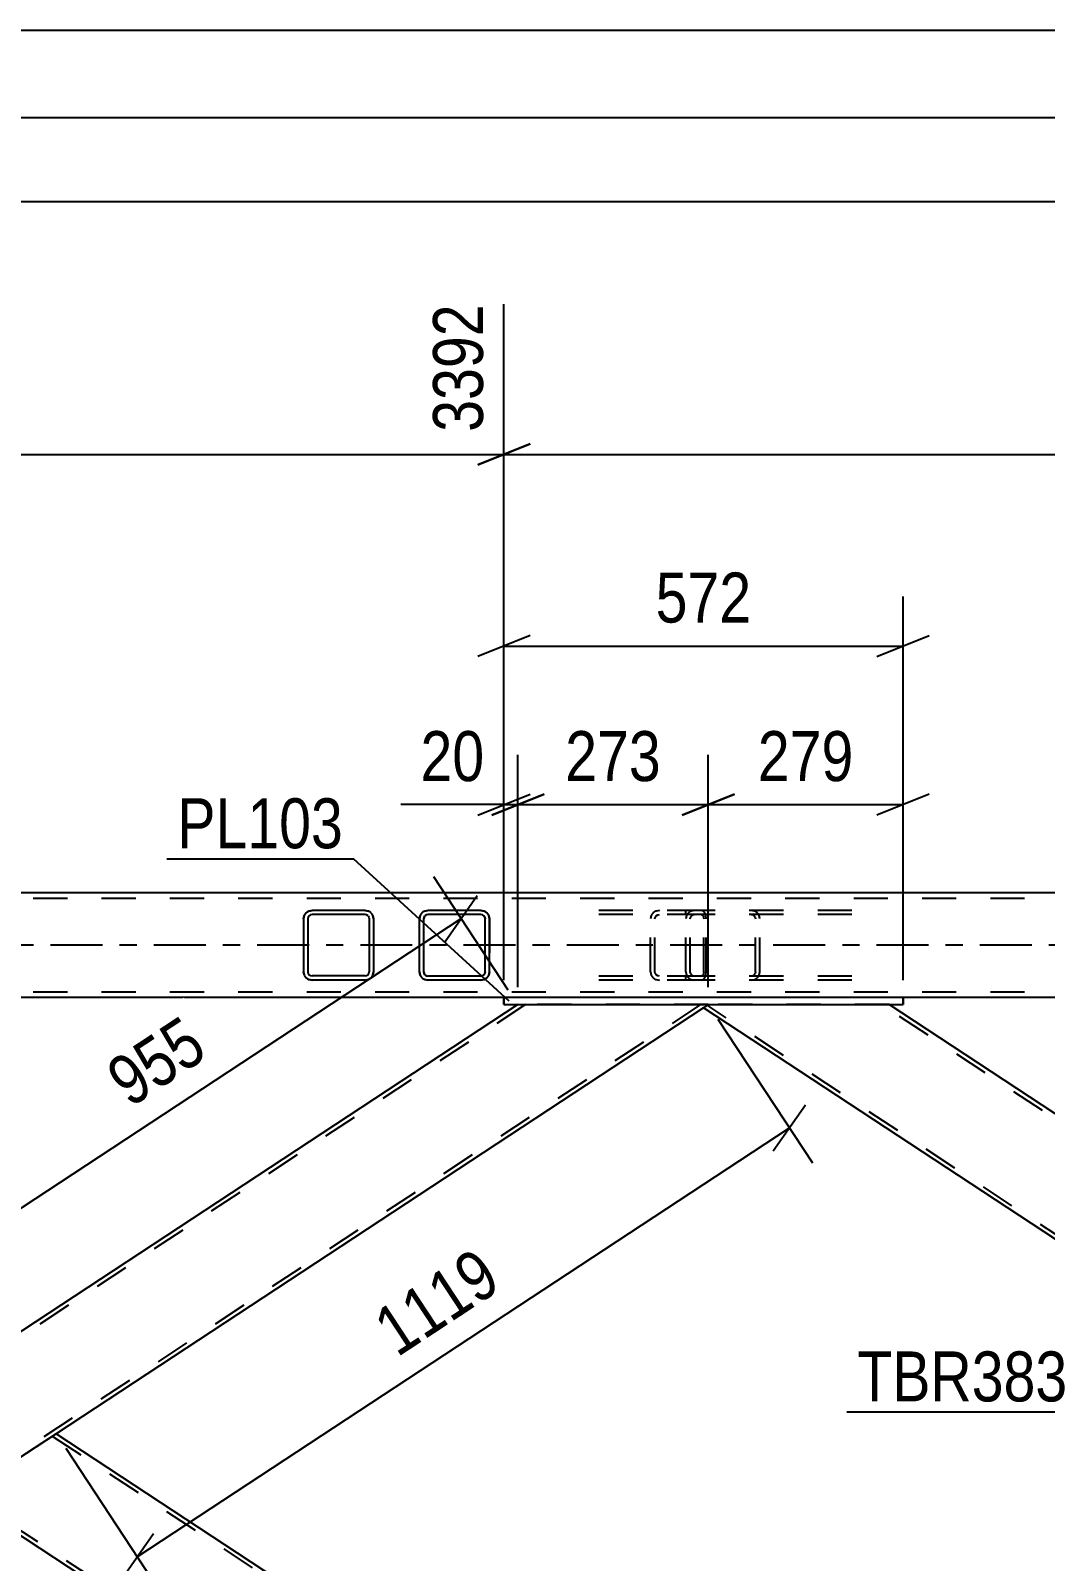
# Model space of a CAD drawing. Header units: millimetres. Extents: x -832 to 357, y -842 to -1.
# Drawn here: x -683.8 to -625.6, y -88.4 to -0.6 of the extents above; entities that cross this region are included whole.
import ezdxf

# ---------------------------------------------------------------- set-up
doc = ezdxf.new("R2010")
doc.units = ezdxf.units.MM
doc.linetypes.add('DXK_LINE_DOT2', pattern=[3.9198, 1.9599, -1.9599])
doc.linetypes.add('DXK_LINE_DOT3', pattern=[5.9187, 2.979, -0.9799, 0.9799, -0.9799])
doc.styles.add('Arial Narrow', font='ARIALN.TTF', dxfattribs={"height": 0.2})

# ---------------------------------------------------------------- blocks, each defined once
blk = doc.blocks.new('Unknown-570388851-1132')
at = {"color": 5, "linetype": 'Continuous'}
for p, q in [((357.288, -0.603), (-831.712, -0.603)), ((352.288, -5.603), (-826.712, -5.603))]:
    blk.add_line(p, q, dxfattribs=at)
blk = doc.blocks.new('Part-570388851-11625 - 11607')
at = {"color": 7, "linetype": 'DXK_LINE_DOT2'}
for p, q in [((-570.306, -56.442), (-646.592, -106.641)), ((-560.264, -56.442), (-636.55, -106.641)), ((-559.828, -56.442), (-570.743, -56.442)), ((-559.828, -56.442), (-560.101, -56.622)), ((-602.669, -77.45), (-608.126, -81.042)), ((-597.211, -81.042), (-602.669, -84.633)), ((-647.028, -106.641), (-645.236, -105.461)), ((-636.113, -106.641), (-647.028, -106.641))]:
    blk.add_line(p, q, dxfattribs=at)
at = {"color": 2, "linetype": 'Continuous'}
for p, q in [((-570.743, -56.442), (-602.669, -77.45)), ((-560.101, -56.622), (-597.211, -81.042)), ((-608.126, -81.042), (-645.236, -105.461)), ((-602.669, -84.633), (-636.113, -106.641))]:
    blk.add_line(p, q, dxfattribs=at)
blk = doc.blocks.new('Part-570388851-11974 - 11607')
at = {"color": 2, "linetype": 'Continuous'}
for p, q in [((-645.236, -56.622), (-645.203, -56.6)), ((-608.126, -81.042), (-645.236, -56.622)), ((-645.108, -56.538), (-645.203, -56.6)), ((-644.97, -56.442), (-645.108, -56.538)), ((-602.669, -77.45), (-634.594, -56.442)), ((-602.938, -77.628), (-608.126, -81.042)), ((-602.702, -77.472), (-602.938, -77.628)), ((-602.669, -77.45), (-602.702, -77.472))]:
    blk.add_line(p, q, dxfattribs=at)
at = {"color": 7, "linetype": 'DXK_LINE_DOT2'}
for p, q in [((-645.203, -56.6), (-645.236, -56.622)), ((-645.017, -56.478), (-645.001, -56.467)), ((-645.017, -56.478), (-645.001, -56.467)), ((-607.908, -80.898), (-645.017, -56.478)), ((-645.001, -56.467), (-644.945, -56.442)), ((-634.594, -56.442), (-644.97, -56.442)), ((-602.887, -77.594), (-635.031, -56.442)), ((-602.938, -77.628), (-602.796, -77.535))]:
    blk.add_line(p, q, dxfattribs=at)
blk = doc.blocks.new('Part-570388851-11645 - 11607')
at = {"color": 7, "linetype": 'DXK_LINE_DOT2'}
for p, q in [((-645.358, -51.042), (-652.8, -51.042)), ((-645.358, -51.282), (-652.8, -51.282)), ((-648.23, -51.338), (-648.268, -51.522)), ((-648.268, -54.562), (-648.268, -51.522)), ((-648.017, -51.522), (-647.997, -51.43)), ((-648.017, -54.562), (-648.017, -51.522)), ((-647.997, -51.43), (-647.943, -51.352)), ((-647.765, -51.042), (-647.957, -51.078)), ((-647.943, -51.352), (-647.861, -51.3)), ((-647.861, -51.3), (-647.765, -51.282)), ((-646.255, -51.282), (-646.255, -51.042)), ((-645.255, -51.078), (-645.358, -51.042)), ((-645.358, -51.282), (-645.306, -51.3)), ((-645.306, -51.3), (-645.262, -51.352)), ((-645.262, -51.352), (-645.233, -51.43)), ((-645.167, -51.183), (-645.255, -51.078)), ((-645.233, -51.43), (-645.223, -51.522)), ((-645.223, -54.562), (-645.223, -51.522)), ((-645.109, -51.338), (-645.167, -51.183)), ((-645.089, -51.522), (-645.109, -51.338)), ((-645.089, -54.562), (-645.089, -51.522)), ((-645.358, -54.802), (-652.8, -54.802)), ((-645.358, -55.042), (-652.8, -55.042)), ((-648.268, -54.562), (-648.23, -54.746)), ((-647.997, -54.654), (-648.017, -54.562)), ((-647.943, -54.732), (-647.997, -54.654)), ((-647.957, -55.005), (-647.765, -55.042)), ((-647.861, -54.784), (-647.943, -54.732)), ((-647.765, -54.802), (-647.861, -54.784)), ((-646.255, -55.042), (-646.255, -54.802)), ((-645.306, -54.784), (-645.358, -54.802)), ((-645.358, -55.042), (-645.255, -55.005)), ((-645.262, -54.732), (-645.306, -54.784)), ((-645.233, -54.654), (-645.262, -54.732)), ((-645.255, -55.005), (-645.167, -54.901)), ((-645.223, -54.562), (-645.233, -54.654)), ((-645.167, -54.901), (-645.109, -54.746)), ((-645.109, -54.746), (-645.089, -54.562))]:
    blk.add_line(p, q, dxfattribs=at)
for centre, start, end in [((-647.78, -51.538), 111.15132, 156.10486), ((-647.78, -54.546), 203.89514, 248.84868)]:
    blk.add_arc(centre, 0.492, start, end, dxfattribs=at)
blk = doc.blocks.new('Part-570388851-11816 - 11607')
at = {"color": 2, "linetype": 'Continuous'}
for p, q in [((-661.475, -51.338), (-661.511, -51.522)), ((-661.511, -54.562), (-661.511, -51.522)), ((-661.511, -51.522), (-661.511, -51.522)), ((-661.271, -51.522), (-661.253, -51.43)), ((-661.271, -54.562), (-661.271, -51.522)), ((-661.271, -51.522), (-661.271, -51.522)), ((-661.253, -51.43), (-661.201, -51.352)), ((-661.031, -51.042), (-661.215, -51.078)), ((-661.123, -51.3), (-661.201, -51.352)), ((-661.031, -51.282), (-661.123, -51.3)), ((-657.991, -51.042), (-661.031, -51.042)), ((-657.991, -51.282), (-661.031, -51.282)), ((-657.808, -51.078), (-657.991, -51.042)), ((-657.9, -51.3), (-657.991, -51.282)), ((-657.822, -51.352), (-657.9, -51.3)), ((-657.822, -51.352), (-657.77, -51.43)), ((-657.77, -51.43), (-657.751, -51.522)), ((-657.751, -54.562), (-657.751, -51.522)), ((-657.751, -51.522), (-657.751, -51.522)), ((-657.511, -51.522), (-657.548, -51.338)), ((-657.511, -54.562), (-657.511, -51.522)), ((-657.511, -51.522), (-657.511, -51.522)), ((-661.511, -54.562), (-661.511, -54.562)), ((-661.511, -54.562), (-661.475, -54.746)), ((-661.271, -54.562), (-661.271, -54.562)), ((-661.253, -54.654), (-661.271, -54.562)), ((-661.201, -54.732), (-661.253, -54.654)), ((-661.215, -55.005), (-661.031, -55.042)), ((-661.201, -54.732), (-661.123, -54.784)), ((-661.123, -54.784), (-661.031, -54.802)), ((-657.991, -54.802), (-661.031, -54.802)), ((-657.991, -55.042), (-661.031, -55.042)), ((-657.991, -54.802), (-657.9, -54.784)), ((-657.991, -55.042), (-657.808, -55.005)), ((-657.9, -54.784), (-657.822, -54.732)), ((-657.77, -54.654), (-657.822, -54.732)), ((-657.751, -54.562), (-657.77, -54.654)), ((-657.751, -54.562), (-657.751, -54.562)), ((-657.548, -54.746), (-657.511, -54.562)), ((-657.511, -54.562), (-657.511, -54.562))]:
    blk.add_line(p, q, dxfattribs=at)
at = {"color": 7, "linetype": 'DXK_LINE_DOT2'}
for p, q in [((-661.511, -51.522), (-661.475, -51.338)), ((-661.511, -54.562), (-661.511, -51.522)), ((-661.253, -51.43), (-661.271, -51.522)), ((-661.271, -54.562), (-661.271, -51.522)), ((-661.201, -51.352), (-661.253, -51.43)), ((-661.215, -51.078), (-661.031, -51.042)), ((-661.123, -51.3), (-661.123, -51.3)), ((-661.031, -51.282), (-661.031, -51.282)), ((-657.991, -51.042), (-657.808, -51.078)), ((-657.9, -51.3), (-657.9, -51.3)), ((-657.822, -51.352), (-657.822, -51.352)), ((-657.77, -51.43), (-657.822, -51.352)), ((-657.751, -51.522), (-657.77, -51.43)), ((-657.751, -54.562), (-657.751, -51.522)), ((-657.548, -51.338), (-657.511, -51.522)), ((-657.511, -51.522), (-657.511, -54.562)), ((-661.475, -54.746), (-661.511, -54.562)), ((-661.271, -54.562), (-661.253, -54.654)), ((-661.253, -54.654), (-661.201, -54.732)), ((-661.031, -55.042), (-661.215, -55.005)), ((-661.123, -54.784), (-661.123, -54.784)), ((-661.031, -54.802), (-661.031, -54.802)), ((-657.808, -55.005), (-657.991, -55.042)), ((-657.9, -54.784), (-657.9, -54.784)), ((-657.822, -54.732), (-657.77, -54.654)), ((-657.822, -54.732), (-657.822, -54.732)), ((-657.77, -54.654), (-657.751, -54.562)), ((-657.511, -54.562), (-657.548, -54.746))]:
    blk.add_line(p, q, dxfattribs=at)
at = {"color": 7, "linetype": 'DXK_LINE_DOT3'}
blk.add_line((-659.512, -53.042), (-659.511, -53.042), dxfattribs=at)
at = {"color": 2, "linetype": 'Continuous'}
for centre, start, end in [((-661.031, -51.522), 112.5, 157.5), ((-657.991, -51.522), 22.5, 67.5), ((-661.031, -54.562), 202.5, 247.5), ((-657.991, -54.562), 292.5, 337.5)]:
    blk.add_arc(centre, 0.48, start, end, dxfattribs=at)
at = {"color": 7, "linetype": 'DXK_LINE_DOT2'}
for centre, start, end in [((-661.031, -51.522), 112.5, 157.5), ((-657.991, -51.522), 22.5, 67.5), ((-661.031, -54.562), 202.5, 247.5), ((-657.991, -54.562), 292.5, 337.5)]:
    blk.add_arc(centre, 0.48, start, end, dxfattribs=at)
blk = doc.blocks.new('Part-570388851-11835 - 11607')
at = {"color": 2, "linetype": 'Continuous'}
for p, q in [((-668.12, -51.337), (-668.157, -51.521)), ((-668.157, -51.521), (-668.157, -54.561)), ((-667.898, -51.429), (-667.917, -51.521)), ((-667.917, -51.521), (-667.917, -54.561)), ((-667.846, -51.351), (-667.898, -51.429)), ((-667.677, -51.041), (-667.86, -51.077)), ((-667.768, -51.299), (-667.846, -51.351)), ((-667.677, -51.281), (-667.768, -51.299)), ((-664.637, -51.041), (-667.677, -51.041)), ((-664.637, -51.281), (-667.677, -51.281)), ((-664.453, -51.077), (-664.637, -51.041)), ((-664.545, -51.299), (-664.637, -51.281)), ((-664.467, -51.351), (-664.545, -51.299)), ((-664.467, -51.351), (-664.415, -51.429)), ((-664.415, -51.429), (-664.397, -51.521)), ((-664.397, -51.521), (-664.397, -54.561)), ((-664.157, -51.521), (-664.193, -51.337)), ((-664.157, -51.521), (-664.157, -54.561)), ((-668.157, -54.561), (-668.12, -54.744)), ((-667.917, -54.561), (-667.898, -54.653)), ((-667.898, -54.653), (-667.846, -54.73)), ((-667.86, -55.004), (-667.677, -55.041)), ((-667.846, -54.73), (-667.768, -54.782)), ((-667.768, -54.782), (-667.677, -54.801)), ((-664.637, -54.801), (-667.677, -54.801)), ((-664.637, -55.041), (-667.677, -55.041)), ((-664.637, -54.801), (-664.545, -54.782)), ((-664.637, -55.041), (-664.453, -55.004)), ((-664.545, -54.782), (-664.467, -54.73)), ((-664.467, -54.73), (-664.415, -54.653)), ((-664.415, -54.653), (-664.397, -54.561)), ((-664.193, -54.744), (-664.157, -54.561))]:
    blk.add_line(p, q, dxfattribs=at)
at = {"color": 7, "linetype": 'DXK_LINE_DOT2'}
for p, q in [((-668.157, -51.521), (-668.12, -51.337)), ((-667.86, -51.077), (-667.677, -51.041)), ((-664.637, -51.041), (-664.453, -51.077)), ((-664.193, -51.337), (-664.157, -51.521)), ((-668.12, -54.744), (-668.157, -54.561)), ((-667.677, -55.041), (-667.86, -55.004)), ((-664.453, -55.004), (-664.637, -55.041)), ((-664.157, -54.561), (-664.193, -54.744))]:
    blk.add_line(p, q, dxfattribs=at)
at = {"color": 7, "linetype": 'DXK_LINE_DOT3'}
blk.add_line((-666.157, -53.041), (-666.157, -53.041), dxfattribs=at)
at = {"color": 2, "linetype": 'Continuous'}
for centre, start, end in [((-667.677, -51.521), 112.5, 157.5), ((-664.637, -51.521), 22.5, 67.5), ((-667.677, -54.561), 202.5, 247.5), ((-664.637, -54.561), 292.5, 337.5)]:
    blk.add_arc(centre, 0.48, start, end, dxfattribs=at)
at = {"color": 7, "linetype": 'DXK_LINE_DOT2'}
for centre, start, end in [((-667.677, -51.521), 112.5, 157.5), ((-664.637, -51.521), 22.5, 67.5), ((-667.677, -54.561), 202.5, 247.5), ((-664.637, -54.561), 292.5, 337.5)]:
    blk.add_arc(centre, 0.48, start, end, dxfattribs=at)
blk = doc.blocks.new('Part-570388851-11920 - 11607')
at = {"color": 2, "linetype": 'Continuous'}
for p, q in [((-682.345, -81.042), (-687.803, -84.633)), ((-645.236, -105.461), (-682.345, -81.042)), ((-654.358, -106.641), (-687.803, -84.633)), ((-645.269, -105.483), (-647.028, -106.641)), ((-645.236, -105.461), (-645.269, -105.483))]:
    blk.add_line(p, q, dxfattribs=at)
at = {"color": 7, "linetype": 'DXK_LINE_DOT2'}
for p, q in [((-682.564, -81.185), (-645.454, -105.605)), ((-687.585, -84.489), (-687.568, -84.478)), ((-653.922, -106.641), (-687.585, -84.489)), ((-645.454, -105.605), (-645.672, -105.749)), ((-645.236, -105.461), (-645.236, -105.461)), ((-647.028, -106.641), (-654.358, -106.641))]:
    blk.add_line(p, q, dxfattribs=at)
blk = doc.blocks.new('Part-570388851-11925 - 11607')
at = {"color": 7, "linetype": 'DXK_LINE_DOT2'}
for p, q in [((-655.44, -56.442), (-731.726, -106.641)), ((-645.399, -56.442), (-721.684, -106.641)), ((-644.962, -56.442), (-655.877, -56.442)), ((-644.962, -56.442), (-645.236, -56.622)), ((-687.803, -77.45), (-693.26, -81.042)), ((-682.345, -81.042), (-687.803, -84.633)), ((-721.247, -106.641), (-732.162, -106.641))]:
    blk.add_line(p, q, dxfattribs=at)
at = {"color": 2, "linetype": 'Continuous'}
for p, q in [((-655.877, -56.442), (-687.803, -77.45)), ((-645.236, -56.622), (-682.345, -81.042)), ((-693.26, -81.042), (-732.162, -106.641)), ((-687.803, -84.633), (-721.247, -106.641))]:
    blk.add_line(p, q, dxfattribs=at)
blk = doc.blocks.new('Part-570388851-11963 - 11607')
at = {"color": 2, "linetype": 'Continuous'}
for p, q in [((-617.676, -50.042), (-752.111, -50.042)), ((-656.677, -56.042), (-718.929, -56.042)), ((-571.543, -56.042), (-633.794, -56.042))]:
    blk.add_line(p, q, dxfattribs=at)
at = {"color": 7, "linetype": 'DXK_LINE_DOT2'}
for p, q in [((-93.733, -50.362), (-752.111, -50.362)), ((-93.733, -55.722), (-752.111, -55.722)), ((-633.794, -56.042), (-656.677, -56.042))]:
    blk.add_line(p, q, dxfattribs=at)
at = {"color": 7, "linetype": 'DXK_LINE_DOT3'}
blk.add_line((-93.733, -53.042), (-752.111, -53.042), dxfattribs=at)
blk = doc.blocks.new('Part-570388851-11968 - 11607')
at = {"color": 7, "linetype": 'DXK_LINE_DOT2'}
for p, q in [((-646.216, -51.338), (-646.255, -51.522)), ((-646.255, -54.562), (-646.255, -51.522)), ((-646, -51.522), (-645.98, -51.43)), ((-646, -54.562), (-646, -51.522)), ((-645.98, -51.43), (-645.925, -51.352)), ((-645.744, -51.042), (-645.94, -51.078)), ((-645.925, -51.352), (-645.842, -51.3)), ((-645.842, -51.3), (-645.744, -51.282)), ((-636.73, -51.042), (-645.744, -51.042)), ((-636.73, -51.282), (-645.744, -51.282)), ((-642.314, -51.078), (-642.509, -51.042)), ((-642.509, -51.282), (-642.412, -51.3)), ((-642.412, -51.3), (-642.329, -51.352)), ((-642.329, -51.352), (-642.273, -51.43)), ((-642.273, -51.43), (-642.254, -51.522)), ((-642.254, -54.562), (-642.254, -51.522)), ((-641.998, -51.522), (-642.037, -51.338)), ((-641.998, -54.562), (-641.998, -51.522)), ((-646.255, -54.562), (-646.216, -54.746)), ((-645.98, -54.654), (-646, -54.562)), ((-645.925, -54.732), (-645.98, -54.654)), ((-645.94, -55.005), (-645.744, -55.042)), ((-645.842, -54.784), (-645.925, -54.732)), ((-645.744, -54.802), (-645.842, -54.784)), ((-636.73, -54.802), (-645.744, -54.802)), ((-636.73, -55.042), (-645.744, -55.042)), ((-642.412, -54.784), (-642.509, -54.802)), ((-642.509, -55.042), (-642.314, -55.005)), ((-642.329, -54.732), (-642.412, -54.784)), ((-642.273, -54.654), (-642.329, -54.732)), ((-642.254, -54.562), (-642.273, -54.654)), ((-642.037, -54.746), (-641.998, -54.562))]:
    blk.add_line(p, q, dxfattribs=at)
for centre, start, end in [((-645.764, -51.543), 110.75832, 155.68004), ((-642.49, -51.543), 24.31996, 69.24168), ((-645.764, -54.541), 204.31996, 249.24168), ((-642.49, -54.541), 290.75832, 335.68004)]:
    blk.add_arc(centre, 0.496, start, end, dxfattribs=at)
blk = doc.blocks.new('Part-570388851-12099 - 11607')
at = {"color": 2, "linetype": 'Continuous'}
for p, q in [((-656.677, -56.442), (-656.677, -56.042)), ((-656.677, -56.042), (-656.677, -56.042)), ((-633.794, -56.042), (-656.677, -56.042)), ((-633.794, -56.042), (-633.794, -56.442)), ((-656.677, -56.442), (-656.677, -56.442)), ((-656.677, -56.442), (-633.794, -56.442))]:
    blk.add_line(p, q, dxfattribs=at)
at = {"color": 7, "linetype": 'DXK_LINE_DOT2'}
for p, q in [((-656.677, -56.042), (-656.677, -56.442)), ((-633.794, -56.042), (-633.794, -56.042)), ((-633.794, -56.442), (-633.794, -56.042)), ((-633.794, -56.442), (-633.794, -56.442))]:
    blk.add_line(p, q, dxfattribs=at)
blk = doc.blocks.new('StraightDimension-570388851-12374 - 11607')
at = {"color": 7, "linetype": 'Continuous'}
for p, q in [((-644.962, -55.442), (-644.962, -42.128)), ((-633.794, -55.042), (-633.794, -42.128)), ((-646.462, -45.578), (-643.462, -44.378)), ((-632.294, -44.378), (-635.294, -45.578)), ((-644.962, -44.978), (-633.794, -44.978))]:
    blk.add_line(p, q, dxfattribs=at)
at = {"color": 0}
blk.add_wipeout([(-636.036, -44.228), (-636.036, -40.028), (-642.72, -40.028), (-642.72, -44.228)], dxfattribs=at)
at = {"color": 3, "style": 'Arial Narrow'}
blk.add_text('279', height=2.8633, dxfattribs=at).set_placement((-642.12, -43.628))
blk = doc.blocks.new('StraightDimension-570388851-12358 - 11607')
at = {"color": 7, "linetype": 'Continuous'}
for p, q in [((-656.677, -55.042), (-656.677, -42.128)), ((-655.877, -55.442), (-655.877, -42.128)), ((-658.177, -45.578), (-655.177, -44.378)), ((-654.377, -44.378), (-657.377, -45.578)), ((-656.677, -44.978), (-662.583, -44.978)), ((-656.677, -44.978), (-662.583, -44.978)), ((-656.677, -44.978), (-655.877, -44.978))]:
    blk.add_line(p, q, dxfattribs=at)
at = {"color": 0}
blk.add_wipeout([(-657.202, -44.228), (-657.202, -40.028), (-662.058, -40.028), (-662.058, -44.228)], dxfattribs=at)
at = {"color": 3, "style": 'Arial Narrow'}
blk.add_text('20', height=2.8633, dxfattribs=at).set_placement((-661.458, -43.628))
blk = doc.blocks.new('StraightDimension-570388851-12771 - 11607')
at = {"color": 7, "linetype": 'Continuous'}
for p, q in [((-656.427, -55.607), (-660.693, -49.123)), ((-660.05, -52.83), (-658.203, -50.178)), ((-691.052, -72.513), (-659.126, -51.504)), ((-688.353, -76.615), (-692.619, -70.132)), ((-690.129, -71.187), (-691.975, -73.838))]:
    blk.add_line(p, q, dxfattribs=at)
at = {"color": 0}
blk.add_wipeout([(-672.71, -59.545), (-675.018, -56.036), (-680.602, -59.71), (-678.294, -63.219)], dxfattribs=at)
at = {"color": 3, "style": 'Arial Narrow'}
blk.add_text('955', height=2.8633, rotation=33.34614, dxfattribs=at).set_placement((-678.122, -62.388))
blk = doc.blocks.new('StraightDimension-570388851-12735 - 11607')
at = {"color": 7, "linetype": 'Continuous'}
blk.add_line((-788.831, -10.393), (-92.933, -10.393), dxfattribs=at)
blk = doc.blocks.new('StraightDimension-570388851-12347 - 11607')
at = {"color": 7, "linetype": 'Continuous'}
for p, q in [((-656.677, -55.042), (-656.677, -33.036)), ((-633.794, -55.042), (-633.794, -33.036)), ((-655.177, -35.286), (-658.177, -36.486)), ((-656.677, -35.886), (-633.794, -35.886)), ((-635.294, -36.486), (-632.294, -35.286))]:
    blk.add_line(p, q, dxfattribs=at)
at = {"color": 0}
blk.add_wipeout([(-641.894, -35.136), (-641.894, -30.936), (-648.578, -30.936), (-648.578, -35.136)], dxfattribs=at)
at = {"color": 3, "style": 'Arial Narrow'}
blk.add_text('572', height=2.8633, dxfattribs=at).set_placement((-647.978, -34.536))
blk = doc.blocks.new('StraightDimension-570388851-12366 - 11607')
at = {"color": 7, "linetype": 'Continuous'}
for p, q in [((-655.877, -55.442), (-655.877, -42.128)), ((-644.962, -55.442), (-644.962, -42.128)), ((-657.377, -45.578), (-654.377, -44.378)), ((-643.462, -44.378), (-646.462, -45.578)), ((-655.877, -44.978), (-644.962, -44.978))]:
    blk.add_line(p, q, dxfattribs=at)
at = {"color": 0}
blk.add_wipeout([(-647.077, -44.228), (-647.077, -40.028), (-653.762, -40.028), (-653.762, -44.228)], dxfattribs=at)
at = {"color": 3, "style": 'Arial Narrow'}
blk.add_text('273', height=2.8633, dxfattribs=at).set_placement((-653.162, -43.628))
blk = doc.blocks.new('StraightDimension-570388851-12753 - 11607')
at = {"color": 7, "linetype": 'Continuous'}
for p, q in [((-644.412, -57.277), (-638.994, -65.511)), ((-641.236, -64.832), (-639.39, -62.181)), ((-677.697, -88.106), (-640.313, -63.507)), ((-681.796, -81.877), (-676.377, -90.111)), ((-676.773, -86.781), (-678.62, -89.432))]:
    blk.add_line(p, q, dxfattribs=at)
at = {"color": 0}
blk.add_wipeout([(-655.862, -72.84), (-658.17, -69.332), (-665.281, -74.011), (-662.973, -77.52)], dxfattribs=at)
at = {"color": 3, "style": 'Arial Narrow'}
blk.add_text('1119', height=2.8633, rotation=33.34614, dxfattribs=at).set_placement((-662.801, -76.689))
blk = doc.blocks.new('StraightDimension-570388851-13401 - 11607')
at = {"color": 7, "linetype": 'Continuous'}
for p, q in [((-741.811, -55.042), (-741.811, -16.288)), ((-656.677, -55.042), (-656.677, -16.288)), ((-740.311, -24.3), (-743.311, -25.5)), ((-658.177, -25.5), (-655.177, -24.3)), ((-741.811, -24.9), (-656.677, -24.9))]:
    blk.add_line(p, q, dxfattribs=at)
at = {"color": 0}
blk.add_wipeout([(-694.988, -24.15), (-694.988, -19.95), (-703.5, -19.95), (-703.5, -24.15)], dxfattribs=at)
at = {"color": 3, "style": 'Arial Narrow'}
blk.add_text('2128', height=2.8633, dxfattribs=at).set_placement((-702.9, -23.55))
at = {"color": 0, "linetype": 'Continuous'}
blk.add_wipeout([(-657.277, -15.688), (-661.477, -15.688), (-661.477, -24.2), (-657.277, -24.2)], dxfattribs=at)
at = {"color": 3, "linetype": 'Continuous', "style": 'Arial Narrow'}
blk.add_text('3392', height=2.8633, rotation=90.00021, dxfattribs=at).set_placement((-657.877, -23.6))
blk = doc.blocks.new('StraightDimension-570388851-13411 - 11607')
at = {"color": 7, "linetype": 'Continuous'}
for p, q in [((-656.677, -55.042), (-656.677, -16.288)), ((-571.543, -55.042), (-571.543, -16.288)), ((-655.177, -24.3), (-658.177, -25.5)), ((-573.043, -25.5), (-570.043, -24.3)), ((-656.677, -24.9), (-571.543, -24.9))]:
    blk.add_line(p, q, dxfattribs=at)
at = {"color": 0}
blk.add_wipeout([(-609.854, -24.15), (-609.854, -19.95), (-618.366, -19.95), (-618.366, -24.15)], dxfattribs=at)
at = {"color": 3, "style": 'Arial Narrow'}
blk.add_text('2128', height=2.8633, dxfattribs=at).set_placement((-617.766, -23.55))
at = {"color": 0, "linetype": 'Continuous'}
blk.add_wipeout([(-572.143, -15.688), (-576.343, -15.688), (-576.343, -24.2), (-572.143, -24.2)], dxfattribs=at)
at = {"color": 3, "linetype": 'Continuous', "style": 'Arial Narrow'}
blk.add_text('5520', height=2.8633, rotation=90.00021, dxfattribs=at).set_placement((-572.743, -23.6))
blk = doc.blocks.new('Mark-570388851-11970 - 11607')
at = {"color": 30, "linetype": 'Continuous'}
for p in [(-616.678, -74.42), (-637.016, -79.79)]:
    blk.add_line(p, (-623.76, -79.79), dxfattribs=at)
at = {"color": 0}
blk.add_wipeout([(-624.36, -79.19), (-624.36, -76.19), (-636.416, -76.19), (-636.416, -79.19)], dxfattribs=at)
blk.add_wipeout([(-624.36, -79.19), (-624.36, -76.19), (-636.416, -76.19), (-636.416, -79.19)], dxfattribs=at)
at = {"color": 3, "style": 'Arial Narrow'}
blk.add_text('TBR383', height=2.8633, dxfattribs=at).set_placement((-636.416, -79.19))
blk = doc.blocks.new('Mark-570388851-12095 - 11607')
at = {"color": 30, "linetype": 'Continuous'}
for p in [(-675.997, -48.078), (-656.367, -56.239)]:
    blk.add_line(p, (-665.293, -48.078), dxfattribs=at)
at = {"color": 0}
blk.add_wipeout([(-665.893, -47.478), (-665.893, -44.478), (-675.397, -44.478), (-675.397, -47.478)], dxfattribs=at)
blk.add_wipeout([(-665.893, -47.478), (-665.893, -44.478), (-675.397, -44.478), (-675.397, -47.478)], dxfattribs=at)
at = {"color": 3, "style": 'Arial Narrow'}
blk.add_text('PL103', height=2.8633, dxfattribs=at).set_placement((-675.397, -47.478))

msp = doc.modelspace()

# ---------------------------------------------------------------- block references
for name in ['Unknown-570388851-1132', 'Part-570388851-11963 - 11607', 'Part-570388851-11835 - 11607', 'Part-570388851-11816 - 11607', 'Part-570388851-11645 - 11607', 'Part-570388851-11968 - 11607', 'Part-570388851-12099 - 11607', 'Part-570388851-11925 - 11607', 'Part-570388851-11625 - 11607', 'Part-570388851-11974 - 11607', 'Part-570388851-11920 - 11607']:
    msp.add_blockref(name, (0, 0))

# ---------------------------------------------------------------- next in the draw order: block references
for name in ['StraightDimension-570388851-12358 - 11607', 'StraightDimension-570388851-12374 - 11607', 'Mark-570388851-11970 - 11607']:
    msp.add_blockref(name, (0, 0))

# ---------------------------------------------------------------- next in the draw order: block references
for name in ['StraightDimension-570388851-12735 - 11607', 'StraightDimension-570388851-12771 - 11607']:
    msp.add_blockref(name, (0, 0))

# ---------------------------------------------------------------- next in the draw order: block references
for name in ['StraightDimension-570388851-12347 - 11607', 'StraightDimension-570388851-12753 - 11607']:
    msp.add_blockref(name, (0, 0))

# ---------------------------------------------------------------- next in the draw order: block references
msp.add_blockref('StraightDimension-570388851-12366 - 11607', (0, 0))

# ---------------------------------------------------------------- next in the draw order: block references
msp.add_blockref('StraightDimension-570388851-13401 - 11607', (0, 0))

# ---------------------------------------------------------------- next in the draw order: block references
msp.add_blockref('StraightDimension-570388851-13411 - 11607', (0, 0))

# ---------------------------------------------------------------- next in the draw order: block references
msp.add_blockref('Mark-570388851-12095 - 11607', (0, 0))

doc.saveas('drawing.dxf')
